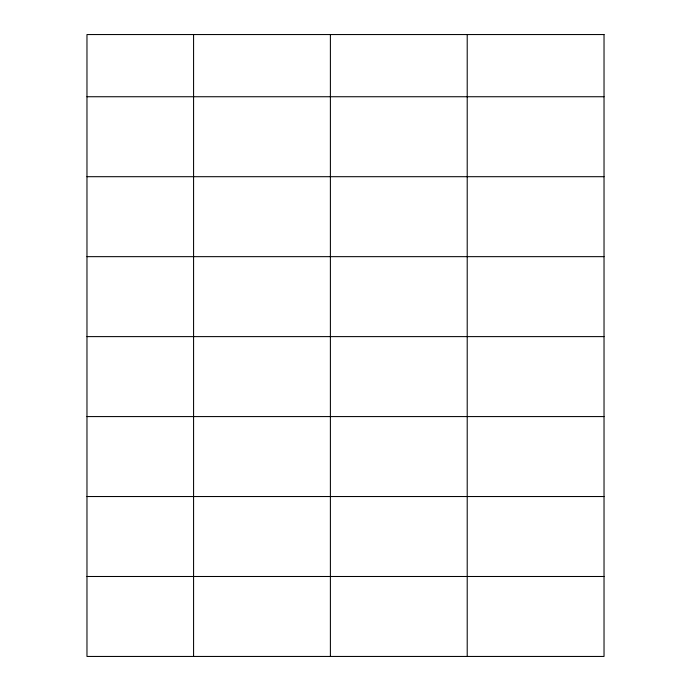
<?xml version="1.0" encoding="UTF-8"?>
<svg xmlns="http://www.w3.org/2000/svg" width="691" height="691" viewBox="0 0 691 691"><rect width="100%" height="100%" fill="white"/><g stroke="black" fill="none" stroke-linecap="round" stroke-linejoin="round"><path stroke-width="1.04" d="M86.971 96.74L604.029 96.74M86.971 176.697L604.029 176.697M86.971 256.655L604.029 256.655M86.971 336.612L604.029 336.612M86.971 416.578L604.029 416.578M86.971 496.535L604.029 496.535M86.971 576.493L604.029 576.493M467.211 34.55L467.211 656.45M330.393 34.55L330.393 656.45M193.575 34.55L193.575 656.45M604.029 34.55L86.971 34.55L86.971 656.45L604.029 656.45L604.029 34.55"/></g></svg>
